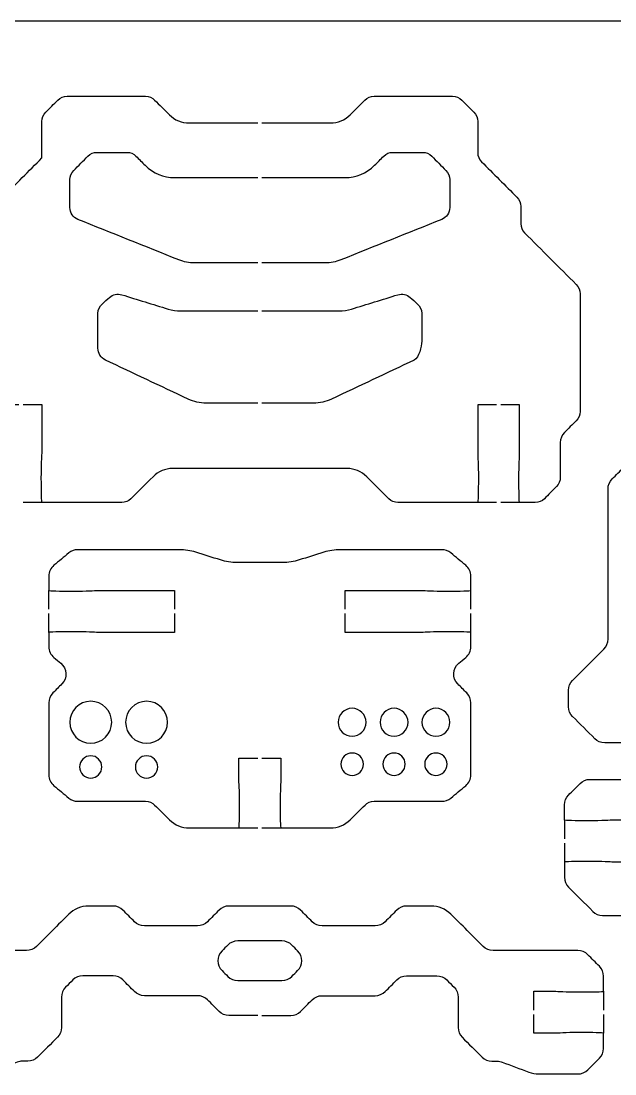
# Model space of a CAD drawing. Extents: x 0 to 400, y 230 to 450.
# Drawn here: x 182.9 to 225.4, y 374.6 to 450 of the extents above; entities that cross this region are included whole.
import ezdxf

# ---------------------------------------------------------------- set-up
doc = ezdxf.new("R2010")
doc.units = 0
doc.header["$MEASUREMENT"] = 0
doc.layers.add('DEFAULT', color=18, linetype='CONTINUOUS')

msp = doc.modelspace()

# ---------------------------------------------------------------- linework, layer by layer
at = {"layer": 'DEFAULT', "color": 1}
for points in [[(252.85, 450), (147.151, 450)], [(184.403, 415.541), (183.052, 415.541)], [(216.951, 415.541), (215.603, 415.541)], [(218.602, 415.541), (217.25, 415.541)], [(184.891, 407.899), (184.891, 409.247)], [(215.11, 407.899), (215.11, 409.247)], [(184.891, 406.248), (184.891, 407.599)], [(215.11, 406.248), (215.11, 407.599)], [(221.813, 392.809), (221.813, 391.458)], [(198.504, 392.247), (199.855, 392.247)], [(200.155, 392.247), (201.503, 392.247)], [(221.813, 391.158), (221.813, 389.81)], [(224.608, 380.555), (224.608, 379.203)], [(224.608, 378.904), (224.608, 377.556)]]:
    msp.add_lwpolyline(points, dxfattribs=at)
for points, knots in [([(182.752, 422.54), (182.302, 422.54), (181.852, 422.54), (181.401, 422.54), (181.401, 421.374), (181.401, 420.207), (181.401, 419.041), (181.401, 418.829), (181.451, 418.258), (181.451, 417.291), (181.451, 416.324), (181.429, 415.541), (181.401, 415.541), (181.03, 415.541), (180.658, 415.541), (180.286, 415.541), (180.039, 415.541), (179.807, 415.637), (179.634, 415.809), (179.342, 416.101), (179.051, 416.393), (178.759, 416.684), (178.586, 416.857), (178.487, 417.094), (178.487, 417.337), (178.486, 418.171), (178.485, 419.004), (178.484, 419.838), (178.484, 420.103), (178.378, 420.357), (178.191, 420.544), (177.908, 420.828), (177.624, 421.113), (177.341, 421.397), (177.168, 421.57), (177.069, 421.803), (177.069, 422.05), (177.069, 424.863), (177.069, 427.676), (177.069, 430.488), (177.069, 430.735), (177.168, 430.968), (177.341, 431.141), (178.575, 432.376), (179.81, 433.611), (181.045, 434.845), (181.218, 435.018), (181.313, 435.251), (181.313, 435.498), (181.313, 435.909), (181.313, 436.321), (181.313, 436.733), (181.313, 436.98), (181.412, 437.212), (181.585, 437.385), (182.522, 438.325), (183.459, 439.264), (184.4, 440.204), (184.4, 441.075), (184.4, 441.947), (184.4, 442.818), (184.4, 443.065), (184.499, 443.298), (184.671, 443.471), (184.961, 443.762), (185.25, 444.054), (185.539, 444.346), (185.716, 444.518), (185.948, 444.617), (186.195, 444.617), (188.069, 444.617), (189.942, 444.617), (191.815, 444.617), (192.062, 444.617), (192.295, 444.518), (192.468, 444.346), (192.821, 443.994), (193.173, 443.642), (193.526, 443.291), (193.9, 442.913), (194.408, 442.705), (194.937, 442.705), (196.575, 442.705), (198.213, 442.705), (199.851, 442.705)], [0, 0, 0, 0, 3.83, 3.83, 3.83, 13.75, 13.75, 13.75, 14.75, 14.75, 14.75, 15.75, 15.75, 15.75, 18.91, 18.91, 18.91, 19.91, 19.91, 19.91, 23.41725, 23.41725, 23.41725, 24.41725, 24.41725, 24.41725, 31.507257, 31.507257, 31.507257, 32.507257, 32.507257, 32.507257, 35.92259, 35.92259, 35.92259, 36.92259, 36.92259, 36.92259, 60.84259, 60.84259, 60.84259, 61.84259, 61.84259, 61.84259, 76.691832, 76.691832, 76.691832, 77.691832, 77.691832, 77.691832, 81.191832, 81.191832, 81.191832, 82.191832, 82.191832, 82.191832, 93.487265, 93.487265, 93.487265, 100.897265, 100.897265, 100.897265, 101.897265, 101.897265, 101.897265, 105.390401, 105.390401, 105.390401, 106.390401, 106.390401, 106.390401, 122.320401, 122.320401, 122.320401, 123.320401, 123.320401, 123.320401, 127.555977, 127.555977, 127.555977, 128.555977, 128.555977, 128.555977, 142.485977, 142.485977, 142.485977, 142.485977]), ([(200.151, 442.705), (201.788, 442.705), (203.425, 442.705), (205.062, 442.705), (205.591, 442.705), (206.099, 442.913), (206.477, 443.291), (206.828, 443.642), (207.18, 443.994), (207.531, 444.346), (207.704, 444.518), (207.937, 444.614), (208.184, 444.614), (210.059, 444.614), (211.933, 444.614), (213.807, 444.614), (214.051, 444.614), (214.287, 444.518), (214.46, 444.346), (214.75, 444.054), (215.041, 443.762), (215.331, 443.471), (215.504, 443.298), (215.603, 443.065), (215.603, 442.818), (215.603, 442.073), (215.603, 441.327), (215.603, 440.581), (215.603, 440.335), (215.698, 440.102), (215.875, 439.929), (216.721, 439.081), (217.568, 438.233), (218.415, 437.385), (218.587, 437.212), (218.686, 436.98), (218.686, 436.733), (218.686, 436.321), (218.686, 435.909), (218.686, 435.498), (218.686, 435.251), (218.782, 435.018), (218.958, 434.845), (220.191, 433.611), (221.425, 432.376), (222.659, 431.141), (222.831, 430.968), (222.93, 430.735), (222.93, 430.488), (222.93, 427.676), (222.93, 424.863), (222.93, 422.05), (222.93, 421.803), (222.831, 421.57), (222.659, 421.397), (222.375, 421.113), (222.092, 420.828), (221.808, 420.544), (221.621, 420.357), (221.516, 420.103), (221.516, 419.838), (221.516, 419.004), (221.516, 418.171), (221.516, 417.337), (221.516, 417.094), (221.417, 416.857), (221.244, 416.684), (220.953, 416.393), (220.663, 416.101), (220.373, 415.809), (220.196, 415.637), (219.963, 415.541), (219.72, 415.541), (219.347, 415.541), (218.974, 415.541), (218.602, 415.541), (218.573, 415.541), (218.552, 416.324), (218.552, 417.291), (218.552, 418.258), (218.602, 418.829), (218.602, 419.041), (218.602, 420.207), (218.602, 421.374), (218.602, 422.54), (218.151, 422.54), (217.701, 422.54), (217.25, 422.54)], [0, 0, 0, 0, 13.92, 13.92, 13.92, 14.92, 14.92, 14.92, 19.148499, 19.148499, 19.148499, 20.148499, 20.148499, 20.148499, 36.088499, 36.088499, 36.088499, 37.088499, 37.088499, 37.088499, 40.588684, 40.588684, 40.588684, 41.588684, 41.588684, 41.588684, 47.928684, 47.928684, 47.928684, 48.928684, 48.928684, 48.928684, 59.118095, 59.118095, 59.118095, 60.118095, 60.118095, 60.118095, 63.618095, 63.618095, 63.618095, 64.618095, 64.618095, 64.618095, 79.460268, 79.460268, 79.460268, 80.460268, 80.460268, 80.460268, 104.380268, 104.380268, 104.380268, 105.380268, 105.380268, 105.380268, 108.795602, 108.795602, 108.795602, 109.795602, 109.795602, 109.795602, 116.885602, 116.885602, 116.885602, 117.885602, 117.885602, 117.885602, 121.385787, 121.385787, 121.385787, 122.385787, 122.385787, 122.385787, 125.555787, 125.555787, 125.555787, 126.555787, 126.555787, 126.555787, 127.555787, 127.555787, 127.555787, 137.475787, 137.475787, 137.475787, 141.305787, 141.305787, 141.305787, 141.305787]), ([(199.851, 432.69), (198.343, 432.69), (196.834, 432.69), (195.325, 432.69), (194.941, 432.69), (194.563, 432.764), (194.207, 432.905), (191.798, 433.87), (189.388, 434.836), (186.979, 435.801), (186.629, 435.942), (186.4, 436.281), (186.4, 436.659), (186.4, 437.323), (186.4, 437.987), (186.4, 438.652), (186.4, 438.895), (186.499, 439.132), (186.672, 439.304), (187.013, 439.648), (187.354, 439.991), (187.695, 440.335), (187.871, 440.507), (188.104, 440.603), (188.351, 440.603), (189.06, 440.603), (189.769, 440.603), (190.478, 440.603), (190.725, 440.603), (190.958, 440.507), (191.131, 440.335), (191.35, 440.115), (191.568, 439.895), (191.787, 439.675), (192.351, 439.11), (193.117, 438.793), (193.911, 438.793), (195.891, 438.793), (197.871, 438.793), (199.851, 438.793)], [0, 0, 0, 0, 12.83, 12.83, 12.83, 13.83, 13.83, 13.83, 35.903609, 35.903609, 35.903609, 36.903609, 36.903609, 36.903609, 42.553609, 42.553609, 42.553609, 43.553609, 43.553609, 43.553609, 47.668994, 47.668994, 47.668994, 48.668994, 48.668994, 48.668994, 54.698994, 54.698994, 54.698994, 55.698994, 55.698994, 55.698994, 58.336512, 58.336512, 58.336512, 59.336512, 59.336512, 59.336512, 76.176512, 76.176512, 76.176512, 76.176512]), ([(200.151, 438.793), (202.132, 438.793), (204.112, 438.793), (206.092, 438.793), (206.889, 438.793), (207.651, 439.11), (208.216, 439.675), (208.435, 439.895), (208.653, 440.115), (208.872, 440.335), (209.045, 440.507), (209.281, 440.603), (209.525, 440.603), (210.233, 440.603), (210.94, 440.603), (211.648, 440.603), (211.895, 440.603), (212.132, 440.507), (212.305, 440.335), (212.647, 439.991), (212.989, 439.648), (213.331, 439.304), (213.5, 439.132), (213.599, 438.895), (213.599, 438.652), (213.599, 437.987), (213.599, 437.323), (213.599, 436.659), (213.599, 436.281), (213.37, 435.942), (213.021, 435.801), (210.612, 434.836), (208.204, 433.87), (205.796, 432.905), (205.439, 432.764), (205.062, 432.69), (204.677, 432.69), (203.169, 432.69), (201.66, 432.69), (200.151, 432.69)], [0, 0, 0, 0, 16.84, 16.84, 16.84, 17.84, 17.84, 17.84, 20.477518, 20.477518, 20.477518, 21.477518, 21.477518, 21.477518, 27.497518, 27.497518, 27.497518, 28.497518, 28.497518, 28.497518, 32.619956, 32.619956, 32.619956, 33.619956, 33.619956, 33.619956, 39.269956, 39.269956, 39.269956, 40.269956, 40.269956, 40.269956, 62.334283, 62.334283, 62.334283, 63.334283, 63.334283, 63.334283, 76.164283, 76.164283, 76.164283, 76.164283]), ([(199.851, 422.646), (198.62, 422.646), (197.389, 422.646), (196.158, 422.646), (195.713, 422.646), (195.276, 422.745), (194.874, 422.936), (192.896, 423.87), (190.918, 424.805), (188.94, 425.74), (188.615, 425.895), (188.411, 426.22), (188.411, 426.576), (188.411, 427.41), (188.411, 428.244), (188.411, 429.077), (188.411, 429.342), (188.524, 429.592), (188.725, 429.769), (188.895, 429.919), (189.066, 430.07), (189.236, 430.22), (189.48, 430.432), (189.811, 430.503), (190.118, 430.411), (191.226, 430.069), (192.334, 429.726), (193.441, 429.384), (193.727, 429.296), (194.027, 429.254), (194.327, 429.254), (196.168, 429.254), (198.01, 429.254), (199.851, 429.254)], [0, 0, 0, 0, 10.47, 10.47, 10.47, 11.47, 11.47, 11.47, 30.074164, 30.074164, 30.074164, 31.074164, 31.074164, 31.074164, 38.164164, 38.164164, 38.164164, 39.164164, 39.164164, 39.164164, 41.098304, 41.098304, 41.098304, 42.098304, 42.098304, 42.098304, 51.957538, 51.957538, 51.957538, 52.957538, 52.957538, 52.957538, 68.617538, 68.617538, 68.617538, 68.617538]), ([(200.151, 429.254), (201.993, 429.254), (203.834, 429.254), (205.676, 429.254), (205.976, 429.254), (206.276, 429.296), (206.561, 429.384), (207.669, 429.726), (208.777, 430.069), (209.884, 430.411), (210.191, 430.503), (210.527, 430.432), (210.766, 430.22), (210.937, 430.07), (211.107, 429.919), (211.278, 429.769), (211.479, 429.592), (211.592, 429.342), (211.592, 429.077), (211.592, 428.411), (211.592, 427.744), (211.592, 427.077), (211.592, 426.717), (211.387, 425.895), (211.063, 425.74), (209.085, 424.805), (207.107, 423.87), (205.129, 422.936), (204.727, 422.745), (204.289, 422.646), (203.848, 422.646), (202.616, 422.646), (201.384, 422.646), (200.151, 422.646)], [0, 0, 0, 0, 15.66, 15.66, 15.66, 16.66, 16.66, 16.66, 26.519234, 26.519234, 26.519234, 27.519234, 27.519234, 27.519234, 29.453375, 29.453375, 29.453375, 30.453375, 30.453375, 30.453375, 36.123375, 36.123375, 36.123375, 37.123375, 37.123375, 37.123375, 55.727538, 55.727538, 55.727538, 56.727538, 56.727538, 56.727538, 67.207538, 67.207538, 67.207538, 67.207538]), ([(216.951, 422.54), (216.5, 422.54), (216.05, 422.54), (215.599, 422.54), (215.599, 421.374), (215.599, 420.207), (215.599, 419.041), (215.599, 418.829), (215.649, 418.258), (215.649, 417.291), (215.649, 416.324), (215.628, 415.541), (215.599, 415.541), (213.696, 415.541), (211.792, 415.541), (209.888, 415.541), (209.641, 415.541), (209.408, 415.637), (209.235, 415.809), (208.707, 416.336), (208.179, 416.863), (207.651, 417.39), (207.277, 417.764), (206.769, 417.975), (206.24, 417.975), (202.081, 417.975), (197.922, 417.975), (193.763, 417.975), (193.233, 417.975), (192.725, 417.764), (192.351, 417.39), (191.823, 416.863), (191.295, 416.336), (190.767, 415.809), (190.595, 415.637), (190.362, 415.541), (190.115, 415.541), (188.211, 415.541), (186.307, 415.541), (184.403, 415.541), (184.375, 415.541), (184.354, 416.324), (184.354, 417.291), (184.354, 418.258), (184.403, 418.829), (184.403, 419.041), (184.403, 420.207), (184.403, 421.374), (184.403, 422.54), (183.953, 422.54), (183.503, 422.54), (183.052, 422.54)], [0, 0, 0, 0, 3.83, 3.83, 3.83, 13.75, 13.75, 13.75, 14.75, 14.75, 14.75, 15.75, 15.75, 15.75, 31.94, 31.94, 31.94, 32.94, 32.94, 32.94, 39.282752, 39.282752, 39.282752, 40.282752, 40.282752, 40.282752, 75.652752, 75.652752, 75.652752, 76.652752, 76.652752, 76.652752, 82.995504, 82.995504, 82.995504, 83.995504, 83.995504, 83.995504, 100.185504, 100.185504, 100.185504, 101.185504, 101.185504, 101.185504, 102.185504, 102.185504, 102.185504, 112.105504, 112.105504, 112.105504, 115.935504, 115.935504, 115.935504, 115.935504]), ([(229.7, 398.343), (228.031, 398.343), (226.363, 398.343), (224.694, 398.343), (224.426, 398.343), (224.172, 398.445), (223.985, 398.635), (223.456, 399.164), (222.927, 399.694), (222.397, 400.223), (222.21, 400.41), (222.105, 400.664), (222.105, 400.928), (222.105, 401.319), (222.105, 401.709), (222.105, 402.1), (222.105, 402.364), (222.21, 402.618), (222.397, 402.809), (223.145, 403.557), (223.893, 404.304), (224.641, 405.052), (224.828, 405.239), (224.934, 405.493), (224.934, 405.758), (224.934, 409.344), (224.934, 412.931), (224.934, 416.518), (224.934, 416.782), (225.04, 417.036), (225.227, 417.227), (225.503, 417.503), (225.779, 417.779), (226.056, 418.056), (226.243, 418.243), (226.497, 418.349), (226.765, 418.349), (227.293, 418.349), (227.821, 418.349), (228.349, 418.349), (228.377, 418.349), (228.398, 417.565), (228.398, 416.599), (228.398, 415.632), (228.349, 415.061), (228.349, 414.849), (228.349, 414.637), (228.398, 414.066), (228.398, 413.099), (228.398, 412.133), (228.349, 411.561), (228.349, 411.349), (228.349, 411.138), (228.398, 410.566), (228.398, 409.6), (228.398, 408.633), (228.349, 408.062), (228.349, 407.85), (228.349, 407.015), (228.349, 406.18), (228.349, 405.345), (228.799, 405.345), (229.249, 405.345), (229.7, 405.345)], [0, 0, 0, 0, 14.19, 14.19, 14.19, 15.19, 15.19, 15.19, 21.553961, 21.553961, 21.553961, 22.553961, 22.553961, 22.553961, 25.873961, 25.873961, 25.873961, 26.873961, 26.873961, 26.873961, 35.868359, 35.868359, 35.868359, 36.868359, 36.868359, 36.868359, 67.368359, 67.368359, 67.368359, 68.368359, 68.368359, 68.368359, 71.691761, 71.691761, 71.691761, 72.691761, 72.691761, 72.691761, 77.181761, 77.181761, 77.181761, 78.181761, 78.181761, 78.181761, 79.181761, 79.181761, 79.181761, 80.181761, 80.181761, 80.181761, 81.181761, 81.181761, 81.181761, 82.181761, 82.181761, 82.181761, 83.181761, 83.181761, 83.181761, 90.281761, 90.281761, 90.281761, 94.111761, 94.111761, 94.111761, 94.111761]), ([(206.107, 407.896), (206.107, 408.346), (206.107, 408.797), (206.107, 409.247), (207.941, 409.247), (209.776, 409.247), (211.61, 409.247), (211.822, 409.247), (212.393, 409.198), (213.36, 409.198), (214.326, 409.198), (215.11, 409.219), (215.11, 409.247), (215.11, 409.59), (215.11, 409.934), (215.11, 410.277), (215.11, 410.573), (214.975, 410.859), (214.746, 411.046), (214.39, 411.341), (214.034, 411.636), (213.677, 411.932), (213.497, 412.08), (213.272, 412.161), (213.039, 412.161), (210.615, 412.161), (208.192, 412.161), (205.768, 412.161), (205.362, 412.161), (204.96, 412.101), (204.576, 411.981), (203.991, 411.798), (203.407, 411.614), (202.822, 411.431), (202.438, 411.311), (202.036, 411.247), (201.63, 411.247), (200.543, 411.247), (199.457, 411.247), (198.37, 411.247), (197.965, 411.247), (197.562, 411.311), (197.178, 411.431), (196.593, 411.614), (196.009, 411.798), (195.425, 411.981), (195.04, 412.101), (194.638, 412.161), (194.232, 412.161), (191.809, 412.161), (189.385, 412.161), (186.961, 412.161), (186.729, 412.161), (186.503, 412.08), (186.323, 411.932), (185.967, 411.636), (185.61, 411.341), (185.254, 411.046), (185.025, 410.859), (184.891, 410.573), (184.891, 410.277), (184.891, 409.934), (184.891, 409.59), (184.891, 409.247), (184.891, 409.219), (185.674, 409.198), (186.64, 409.198), (187.607, 409.198), (188.178, 409.247), (188.39, 409.247), (190.225, 409.247), (192.059, 409.247), (193.893, 409.247), (193.893, 408.798), (193.893, 408.349), (193.893, 407.899)], [0, 0, 0, 0, 3.83, 3.83, 3.83, 19.43, 19.43, 19.43, 20.43, 20.43, 20.43, 21.43, 21.43, 21.43, 24.35, 24.35, 24.35, 25.35, 25.35, 25.35, 29.28459, 29.28459, 29.28459, 30.28459, 30.28459, 30.28459, 50.89459, 50.89459, 50.89459, 51.89459, 51.89459, 51.89459, 57.103669, 57.103669, 57.103669, 58.103669, 58.103669, 58.103669, 67.343669, 67.343669, 67.343669, 68.343669, 68.343669, 68.343669, 73.552747, 73.552747, 73.552747, 74.552747, 74.552747, 74.552747, 95.162747, 95.162747, 95.162747, 96.162747, 96.162747, 96.162747, 100.097338, 100.097338, 100.097338, 101.097338, 101.097338, 101.097338, 104.017338, 104.017338, 104.017338, 105.017338, 105.017338, 105.017338, 106.017338, 106.017338, 106.017338, 121.617338, 121.617338, 121.617338, 125.437338, 125.437338, 125.437338, 125.437338]), ([(193.893, 407.599), (193.893, 407.148), (193.893, 406.696), (193.893, 406.245), (192.059, 406.245), (190.225, 406.245), (188.39, 406.245), (188.178, 406.245), (187.607, 406.294), (186.64, 406.294), (185.674, 406.294), (184.891, 406.273), (184.891, 406.245), (184.891, 405.903), (184.891, 405.56), (184.891, 405.218), (184.891, 404.918), (185.025, 404.636), (185.254, 404.446), (185.421, 404.308), (185.588, 404.17), (185.755, 404.033), (186.21, 403.655), (186.242, 402.971), (185.825, 402.555), (185.611, 402.341), (185.397, 402.127), (185.183, 401.913), (184.996, 401.726), (184.891, 401.472), (184.891, 401.207), (184.891, 399.487), (184.891, 397.766), (184.891, 396.046), (184.891, 395.746), (185.025, 395.464), (185.254, 395.273), (185.61, 394.978), (185.967, 394.683), (186.323, 394.388), (186.503, 394.24), (186.729, 394.159), (186.961, 394.159), (188.579, 394.159), (190.198, 394.159), (191.816, 394.159), (192.063, 394.159), (192.295, 394.063), (192.468, 393.89), (192.821, 393.538), (193.174, 393.185), (193.527, 392.832), (193.901, 392.458), (194.409, 392.247), (194.938, 392.247), (196.125, 392.247), (197.313, 392.247), (198.501, 392.247), (198.529, 392.247), (198.55, 393.03), (198.55, 393.996), (198.55, 394.963), (198.501, 395.534), (198.501, 395.746), (198.501, 396.246), (198.501, 396.746), (198.501, 397.245), (198.951, 397.245), (199.402, 397.245), (199.852, 397.245)], [0, 0, 0, 0, 3.84, 3.84, 3.84, 19.44, 19.44, 19.44, 20.44, 20.44, 20.44, 21.44, 21.44, 21.44, 24.35, 24.35, 24.35, 25.35, 25.35, 25.35, 27.189918, 27.189918, 27.189918, 28.189918, 28.189918, 28.189918, 30.763787, 30.763787, 30.763787, 31.763787, 31.763787, 31.763787, 46.393787, 46.393787, 46.393787, 47.393787, 47.393787, 47.393787, 51.328377, 51.328377, 51.328377, 52.328377, 52.328377, 52.328377, 66.088377, 66.088377, 66.088377, 67.088377, 67.088377, 67.088377, 71.331018, 71.331018, 71.331018, 72.331018, 72.331018, 72.331018, 82.431018, 82.431018, 82.431018, 83.431018, 83.431018, 83.431018, 84.431018, 84.431018, 84.431018, 88.681018, 88.681018, 88.681018, 92.511018, 92.511018, 92.511018, 92.511018]), ([(200.152, 397.245), (200.602, 397.245), (201.053, 397.245), (201.503, 397.245), (201.503, 396.746), (201.503, 396.246), (201.503, 395.746), (201.503, 395.534), (201.454, 394.963), (201.454, 393.996), (201.454, 393.03), (201.475, 392.247), (201.503, 392.247), (202.689, 392.247), (203.876, 392.247), (205.062, 392.247), (205.592, 392.247), (206.1, 392.458), (206.474, 392.832), (206.826, 393.185), (207.179, 393.538), (207.532, 393.89), (207.705, 394.063), (207.938, 394.159), (208.185, 394.159), (209.803, 394.159), (211.421, 394.159), (213.039, 394.159), (213.272, 394.159), (213.497, 394.24), (213.677, 394.388), (214.034, 394.683), (214.39, 394.978), (214.746, 395.273), (214.975, 395.464), (215.11, 395.746), (215.11, 396.046), (215.11, 397.766), (215.11, 399.487), (215.11, 401.207), (215.11, 401.472), (215.004, 401.726), (214.817, 401.913), (214.603, 402.127), (214.389, 402.341), (214.175, 402.555), (213.758, 402.971), (213.79, 403.655), (214.245, 404.033), (214.412, 404.17), (214.579, 404.308), (214.746, 404.446), (214.975, 404.636), (215.11, 404.918), (215.11, 405.218), (215.11, 405.56), (215.11, 405.903), (215.11, 406.245), (215.11, 406.273), (214.326, 406.294), (213.36, 406.294), (212.393, 406.294), (211.822, 406.245), (211.61, 406.245), (209.776, 406.245), (207.941, 406.245), (206.107, 406.245), (206.107, 406.695), (206.107, 407.146), (206.107, 407.596)], [0, 0, 0, 0, 3.83, 3.83, 3.83, 8.08, 8.08, 8.08, 9.08, 9.08, 9.08, 10.08, 10.08, 10.08, 20.17, 20.17, 20.17, 21.17, 21.17, 21.17, 25.412641, 25.412641, 25.412641, 26.412641, 26.412641, 26.412641, 40.172641, 40.172641, 40.172641, 41.172641, 41.172641, 41.172641, 45.107231, 45.107231, 45.107231, 46.107231, 46.107231, 46.107231, 60.737231, 60.737231, 60.737231, 61.737231, 61.737231, 61.737231, 64.3111, 64.3111, 64.3111, 65.3111, 65.3111, 65.3111, 67.151018, 67.151018, 67.151018, 68.151018, 68.151018, 68.151018, 71.061018, 71.061018, 71.061018, 72.061018, 72.061018, 72.061018, 73.061018, 73.061018, 73.061018, 88.661018, 88.661018, 88.661018, 92.491018, 92.491018, 92.491018, 92.491018]), ([(186.39, 399.813), (186.39, 400.638), (187.064, 401.312), (187.893, 401.312), (188.718, 401.312), (189.392, 400.638), (189.392, 399.813), (189.392, 398.984), (188.718, 398.31), (187.893, 398.31), (187.064, 398.31), (186.39, 398.984), (186.39, 399.813)], [1, 1, 1, 1, 2, 2, 2, 3, 3, 3, 4, 4, 4, 5, 5, 5, 5]), ([(190.39, 399.813), (190.39, 400.638), (191.064, 401.312), (191.89, 401.312), (192.719, 401.312), (193.393, 400.638), (193.393, 399.813), (193.393, 398.984), (192.719, 398.31), (191.89, 398.31), (191.064, 398.31), (190.39, 398.984), (190.39, 399.813)], [1, 1, 1, 1, 2, 2, 2, 3, 3, 3, 4, 4, 4, 5, 5, 5, 5]), ([(207.609, 399.813), (207.609, 399.259), (207.161, 398.811), (206.611, 398.811), (206.057, 398.811), (205.609, 399.259), (205.609, 399.813), (205.609, 400.363), (206.057, 400.811), (206.611, 400.811), (207.161, 400.811), (207.609, 400.363), (207.609, 399.813)], [1, 1, 1, 1, 2, 2, 2, 3, 3, 3, 4, 4, 4, 5, 5, 5, 5]), ([(210.612, 399.813), (210.612, 399.259), (210.164, 398.811), (209.61, 398.811), (209.059, 398.811), (208.611, 399.259), (208.611, 399.813), (208.611, 400.363), (209.059, 400.811), (209.61, 400.811), (210.164, 400.811), (210.612, 400.363), (210.612, 399.813)], [1, 1, 1, 1, 2, 2, 2, 3, 3, 3, 4, 4, 4, 5, 5, 5, 5]), ([(213.61, 399.813), (213.61, 399.259), (213.162, 398.811), (212.612, 398.811), (212.058, 398.811), (211.61, 399.259), (211.61, 399.813), (211.61, 400.363), (212.058, 400.811), (212.612, 400.811), (213.162, 400.811), (213.61, 400.363), (213.61, 399.813)], [1, 1, 1, 1, 2, 2, 2, 3, 3, 3, 4, 4, 4, 5, 5, 5, 5]), ([(228.812, 391.458), (228.812, 391.908), (228.812, 392.359), (228.812, 392.809), (227.646, 392.809), (226.479, 392.809), (225.313, 392.809), (225.101, 392.809), (224.53, 392.759), (223.563, 392.759), (222.596, 392.759), (221.813, 392.781), (221.813, 392.809), (221.813, 393.171), (221.813, 393.533), (221.813, 393.895), (221.813, 394.16), (221.919, 394.414), (222.106, 394.605), (222.382, 394.881), (222.659, 395.157), (222.935, 395.434), (223.122, 395.621), (223.376, 395.726), (223.644, 395.726), (226.134, 395.726), (228.623, 395.726), (231.112, 395.726), (231.377, 395.726), (231.631, 395.621), (231.818, 395.434), (232.467, 394.784), (233.116, 394.135), (233.765, 393.486), (233.952, 393.296), (234.206, 393.193), (234.474, 393.193), (234.967, 393.193), (235.46, 393.193), (235.953, 393.193), (236.217, 393.193), (236.471, 393.299), (236.658, 393.486), (237.863, 394.693), (239.069, 395.899), (240.274, 397.106), (240.461, 397.293), (240.715, 397.399), (240.98, 397.399), (242.438, 397.402), (243.896, 397.406), (245.354, 397.409), (245.619, 397.409), (245.873, 397.515), (246.06, 397.702), (246.335, 397.977), (246.61, 398.252), (246.885, 398.527), (247.076, 398.718), (247.33, 398.824), (247.594, 398.824), (248.811, 398.824), (250.028, 398.824), (251.246, 398.824), (251.51, 398.824), (251.764, 398.718), (251.951, 398.531), (253.343, 397.139), (254.736, 395.746), (256.128, 394.354), (256.315, 394.167), (256.421, 393.91), (256.421, 393.645), (256.421, 393.255), (256.421, 392.864), (256.421, 392.474), (256.421, 392.209), (256.315, 391.955), (256.128, 391.768), (255.245, 390.885), (254.362, 390.002), (253.479, 389.119), (253.292, 388.932), (253.038, 388.826), (252.773, 388.826), (252.244, 388.826), (251.715, 388.826), (251.186, 388.826), (251.157, 388.826), (251.136, 389.609), (251.136, 390.576), (251.136, 391.542), (251.186, 392.114), (251.186, 392.326), (251.186, 392.825), (251.186, 393.325), (251.186, 393.825), (250.735, 393.825), (250.285, 393.825), (249.834, 393.825)], [0, 0, 0, 0, 3.83, 3.83, 3.83, 13.75, 13.75, 13.75, 14.75, 14.75, 14.75, 15.75, 15.75, 15.75, 18.83, 18.83, 18.83, 19.83, 19.83, 19.83, 23.153402, 23.153402, 23.153402, 24.153402, 24.153402, 24.153402, 45.323402, 45.323402, 45.323402, 46.323402, 46.323402, 46.323402, 54.129861, 54.129861, 54.129861, 55.129861, 55.129861, 55.129861, 59.319861, 59.319861, 59.319861, 60.319861, 60.319861, 60.319861, 74.822623, 74.822623, 74.822623, 75.822623, 75.822623, 75.822623, 88.222659, 88.222659, 88.222659, 89.222659, 89.222659, 89.222659, 92.531919, 92.531919, 92.531919, 93.531919, 93.531919, 93.531919, 103.881919, 103.881919, 103.881919, 104.881919, 104.881919, 104.881919, 121.626207, 121.626207, 121.626207, 122.626207, 122.626207, 122.626207, 125.946207, 125.946207, 125.946207, 126.946207, 126.946207, 126.946207, 137.566951, 137.566951, 137.566951, 138.566951, 138.566951, 138.566951, 143.066951, 143.066951, 143.066951, 144.066951, 144.066951, 144.066951, 145.066951, 145.066951, 145.066951, 149.316951, 149.316951, 149.316951, 153.146951, 153.146951, 153.146951, 153.146951]), ([(188.69, 396.613), (188.69, 396.172), (188.334, 395.812), (187.893, 395.812), (187.448, 395.812), (187.092, 396.172), (187.092, 396.613), (187.092, 397.054), (187.448, 397.414), (187.893, 397.414), (188.334, 397.414), (188.69, 397.054), (188.69, 396.613)], [1, 1, 1, 1, 2, 2, 2, 3, 3, 3, 4, 4, 4, 5, 5, 5, 5]), ([(192.691, 396.613), (192.691, 396.172), (192.334, 395.812), (191.89, 395.812), (191.449, 395.812), (191.092, 396.172), (191.092, 396.613), (191.092, 397.054), (191.449, 397.414), (191.89, 397.414), (192.334, 397.414), (192.691, 397.054), (192.691, 396.613)], [1, 1, 1, 1, 2, 2, 2, 3, 3, 3, 4, 4, 4, 5, 5, 5, 5]), ([(205.81, 396.81), (205.81, 397.251), (206.17, 397.611), (206.611, 397.611), (207.052, 397.611), (207.412, 397.251), (207.412, 396.81), (207.412, 396.369), (207.052, 396.01), (206.611, 396.01), (206.17, 396.01), (205.81, 396.369), (205.81, 396.81)], [1, 1, 1, 1, 2, 2, 2, 3, 3, 3, 4, 4, 4, 5, 5, 5, 5]), ([(210.411, 396.81), (210.411, 396.369), (210.051, 396.01), (209.61, 396.01), (209.169, 396.01), (208.809, 396.369), (208.809, 396.81), (208.809, 397.251), (209.169, 397.611), (209.61, 397.611), (210.051, 397.611), (210.411, 397.251), (210.411, 396.81)], [1, 1, 1, 1, 2, 2, 2, 3, 3, 3, 4, 4, 4, 5, 5, 5, 5]), ([(213.409, 396.81), (213.409, 396.369), (213.053, 396.01), (212.612, 396.01), (212.167, 396.01), (211.811, 396.369), (211.811, 396.81), (211.811, 397.251), (212.167, 397.611), (212.612, 397.611), (213.053, 397.611), (213.409, 397.251), (213.409, 396.81)], [1, 1, 1, 1, 2, 2, 2, 3, 3, 3, 4, 4, 4, 5, 5, 5, 5]), ([(228.812, 391.158), (228.812, 390.707), (228.812, 390.257), (228.812, 389.807), (227.646, 389.807), (226.479, 389.807), (225.313, 389.807), (225.101, 389.807), (224.53, 389.856), (223.563, 389.856), (222.596, 389.856), (221.813, 389.835), (221.813, 389.807), (221.813, 389.443), (221.813, 389.08), (221.813, 388.717), (221.813, 388.452), (221.919, 388.198), (222.106, 388.011), (222.683, 387.434), (223.261, 386.856), (223.838, 386.279), (224.025, 386.088), (224.279, 385.986), (224.547, 385.986), (226.989, 385.986), (229.43, 385.986), (231.871, 385.986), (232.136, 385.986), (232.39, 386.088), (232.577, 386.279), (232.853, 386.555), (233.129, 386.832), (233.406, 387.108), (233.593, 387.295), (233.847, 387.401), (234.115, 387.401), (236.665, 387.401), (239.216, 387.401), (241.766, 387.401), (241.766, 387.404), (241.766, 387.408), (241.766, 387.411), (241.795, 387.411), (241.816, 388.195), (241.816, 389.161), (241.816, 390.128), (241.766, 390.699), (241.766, 390.911), (241.766, 391.411), (241.766, 391.91), (241.766, 392.41), (242.218, 392.41), (242.669, 392.41), (243.121, 392.41)], [0, 0, 0, 0, 3.83, 3.83, 3.83, 13.75, 13.75, 13.75, 14.75, 14.75, 14.75, 15.75, 15.75, 15.75, 18.84, 18.84, 18.84, 19.84, 19.84, 19.84, 26.783789, 26.783789, 26.783789, 27.783789, 27.783789, 27.783789, 48.543789, 48.543789, 48.543789, 49.543789, 49.543789, 49.543789, 52.86719, 52.86719, 52.86719, 53.86719, 53.86719, 53.86719, 75.55719, 75.55719, 75.55719, 75.58719, 75.58719, 75.58719, 76.58719, 76.58719, 76.58719, 77.58719, 77.58719, 77.58719, 81.83719, 81.83719, 81.83719, 85.67719, 85.67719, 85.67719, 85.67719]), ([(219.609, 379.207), (219.609, 379.657), (219.609, 380.108), (219.609, 380.558), (220.109, 380.558), (220.609, 380.558), (221.108, 380.558), (221.32, 380.558), (221.892, 380.509), (222.858, 380.509), (223.825, 380.509), (224.608, 380.53), (224.608, 380.558), (224.608, 380.919), (224.608, 381.28), (224.608, 381.641), (224.608, 381.906), (224.502, 382.163), (224.315, 382.35), (224.039, 382.627), (223.763, 382.903), (223.486, 383.179), (223.299, 383.366), (223.042, 383.472), (222.777, 383.472), (220.751, 383.472), (218.725, 383.472), (216.699, 383.472), (216.434, 383.472), (216.18, 383.578), (215.993, 383.765), (215.223, 384.535), (214.453, 385.305), (213.682, 386.076), (213.305, 386.45), (212.797, 386.661), (212.268, 386.661), (211.681, 386.661), (211.094, 386.661), (210.507, 386.661), (210.243, 386.661), (209.989, 386.555), (209.802, 386.368), (209.526, 386.092), (209.249, 385.816), (208.973, 385.539), (208.786, 385.352), (208.528, 385.247), (208.264, 385.247), (206.994, 385.247), (205.724, 385.247), (204.454, 385.247), (204.189, 385.247), (203.935, 385.352), (203.748, 385.539), (203.472, 385.816), (203.196, 386.092), (202.919, 386.368), (202.732, 386.555), (202.475, 386.661), (202.21, 386.661), (200.736, 386.661), (199.261, 386.661), (197.786, 386.661), (197.522, 386.661), (197.268, 386.555), (197.081, 386.368), (196.804, 386.092), (196.528, 385.816), (196.252, 385.539), (196.065, 385.352), (195.807, 385.247), (195.543, 385.247), (194.273, 385.247), (193.003, 385.247), (191.733, 385.247), (191.468, 385.247), (191.214, 385.352), (191.027, 385.539), (190.751, 385.816), (190.474, 386.092), (190.198, 386.368), (190.008, 386.555), (189.754, 386.661), (189.489, 386.661), (188.902, 386.66), (188.315, 386.659), (187.729, 386.658), (187.199, 386.658), (186.691, 386.446), (186.318, 386.072), (185.547, 385.303), (184.777, 384.534), (184.007, 383.765), (183.82, 383.578), (183.562, 383.472), (183.298, 383.472), (181.272, 383.472), (179.245, 383.472), (177.219, 383.472), (176.955, 383.472), (176.701, 383.366), (176.514, 383.179), (176.237, 382.903), (175.961, 382.627), (175.685, 382.35), (175.498, 382.163), (175.392, 381.906), (175.392, 381.641), (175.392, 381.28), (175.392, 380.919), (175.392, 380.558), (175.392, 380.53), (176.175, 380.509), (177.142, 380.509), (178.108, 380.509), (178.68, 380.558), (178.892, 380.558), (179.391, 380.558), (179.891, 380.558), (180.391, 380.558), (180.391, 380.108), (180.391, 379.657), (180.391, 379.207)], [0, 0, 0, 0, 3.83, 3.83, 3.83, 8.08, 8.08, 8.08, 9.08, 9.08, 9.08, 10.08, 10.08, 10.08, 13.15, 13.15, 13.15, 14.15, 14.15, 14.15, 17.473402, 17.473402, 17.473402, 18.473402, 18.473402, 18.473402, 35.703402, 35.703402, 35.703402, 36.703402, 36.703402, 36.703402, 45.966501, 45.966501, 45.966501, 46.966501, 46.966501, 46.966501, 51.956501, 51.956501, 51.956501, 52.956501, 52.956501, 52.956501, 56.279903, 56.279903, 56.279903, 57.279903, 57.279903, 57.279903, 68.079903, 68.079903, 68.079903, 69.079903, 69.079903, 69.079903, 72.403304, 72.403304, 72.403304, 73.403304, 73.403304, 73.403304, 85.943304, 85.943304, 85.943304, 86.943304, 86.943304, 86.943304, 90.266706, 90.266706, 90.266706, 91.266706, 91.266706, 91.266706, 102.066706, 102.066706, 102.066706, 103.066706, 103.066706, 103.066706, 106.390108, 106.390108, 106.390108, 107.390108, 107.390108, 107.390108, 112.380118, 112.380118, 112.380118, 113.380118, 113.380118, 113.380118, 122.636149, 122.636149, 122.636149, 123.636149, 123.636149, 123.636149, 140.866149, 140.866149, 140.866149, 141.866149, 141.866149, 141.866149, 145.189551, 145.189551, 145.189551, 146.189551, 146.189551, 146.189551, 149.259551, 149.259551, 149.259551, 150.259551, 150.259551, 150.259551, 151.259551, 151.259551, 151.259551, 155.509551, 155.509551, 155.509551, 159.339551, 159.339551, 159.339551, 159.339551]), ([(198.415, 384.159), (199.471, 384.159), (200.527, 384.159), (201.583, 384.159), (201.849, 384.159), (202.103, 384.054), (202.29, 383.866), (202.428, 383.728), (202.567, 383.59), (202.705, 383.452), (203.096, 383.061), (203.096, 382.428), (202.705, 382.037), (202.567, 381.899), (202.429, 381.761), (202.29, 381.623), (202.103, 381.435), (201.849, 381.33), (201.583, 381.33), (200.527, 381.33), (199.471, 381.33), (198.415, 381.33), (198.149, 381.33), (197.895, 381.435), (197.708, 381.623), (197.569, 381.761), (197.431, 381.899), (197.293, 382.037), (196.902, 382.428), (196.902, 383.061), (197.293, 383.452), (197.431, 383.59), (197.569, 383.728), (197.708, 383.866), (197.895, 384.054), (198.149, 384.159), (198.415, 384.159)], [1, 1, 1, 1, 9.982, 9.982, 9.982, 10.982, 10.982, 10.982, 12.643701, 12.643701, 12.643701, 13.643701, 13.643701, 13.643701, 15.306109, 15.306109, 15.306109, 16.306109, 16.306109, 16.306109, 25.288109, 25.288109, 25.288109, 26.288109, 26.288109, 26.288109, 27.950517, 27.950517, 27.950517, 28.950517, 28.950517, 28.950517, 30.612926, 30.612926, 30.612926, 31.612926, 31.612926, 31.612926, 31.612926]), ([(199.85, 378.83), (199.162, 378.83), (198.474, 378.83), (197.786, 378.83), (197.522, 378.83), (197.268, 378.935), (197.081, 379.122), (196.804, 379.399), (196.528, 379.675), (196.252, 379.951), (196.065, 380.138), (195.807, 380.244), (195.543, 380.244), (194.273, 380.244), (193.003, 380.244), (191.733, 380.244), (191.468, 380.244), (191.214, 380.35), (191.027, 380.537), (190.751, 380.813), (190.474, 381.09), (190.198, 381.366), (190.011, 381.553), (189.754, 381.659), (189.489, 381.659), (188.765, 381.659), (188.04, 381.659), (187.316, 381.659), (187.051, 381.659), (186.797, 381.553), (186.61, 381.366), (186.439, 381.194), (186.267, 381.023), (186.095, 380.851), (185.908, 380.664), (185.802, 380.407), (185.802, 380.142), (185.802, 379.419), (185.802, 378.696), (185.802, 377.972), (185.802, 377.708), (185.697, 377.454), (185.51, 377.267), (185.037, 376.794), (184.564, 376.321), (184.091, 375.849), (183.905, 375.662), (183.647, 375.556), (183.382, 375.556), (183.251, 375.556), (183.119, 375.556), (182.987, 375.556), (182.864, 375.556), (182.744, 375.535), (182.631, 375.489), (181.998, 375.249), (181.366, 375.009), (180.733, 374.769), (180.507, 374.684), (180.267, 374.642), (180.024, 374.642), (179.089, 374.642), (178.154, 374.642), (177.219, 374.642), (176.955, 374.642), (176.701, 374.748), (176.514, 374.935), (176.237, 375.211), (175.961, 375.488), (175.685, 375.764), (175.498, 375.951), (175.392, 376.205), (175.392, 376.47), (175.392, 376.832), (175.392, 377.194), (175.392, 377.556), (175.392, 377.584), (176.175, 377.605), (177.142, 377.605), (178.108, 377.605), (178.68, 377.556), (178.892, 377.556), (179.391, 377.556), (179.891, 377.556), (180.391, 377.556), (180.391, 378.006), (180.391, 378.457), (180.391, 378.907)], [0, 0, 0, 0, 5.85, 5.85, 5.85, 6.85, 6.85, 6.85, 10.173402, 10.173402, 10.173402, 11.173402, 11.173402, 11.173402, 21.973402, 21.973402, 21.973402, 22.973402, 22.973402, 22.973402, 26.296804, 26.296804, 26.296804, 27.296804, 27.296804, 27.296804, 33.456804, 33.456804, 33.456804, 34.456804, 34.456804, 34.456804, 36.521556, 36.521556, 36.521556, 37.521556, 37.521556, 37.521556, 43.671556, 43.671556, 43.671556, 44.671556, 44.671556, 44.671556, 50.356694, 50.356694, 50.356694, 51.356694, 51.356694, 51.356694, 52.476694, 52.476694, 52.476694, 53.476694, 53.476694, 53.476694, 59.230475, 59.230475, 59.230475, 60.230475, 60.230475, 60.230475, 68.180475, 68.180475, 68.180475, 69.180475, 69.180475, 69.180475, 72.503877, 72.503877, 72.503877, 73.503877, 73.503877, 73.503877, 76.583877, 76.583877, 76.583877, 77.583877, 77.583877, 77.583877, 78.583877, 78.583877, 78.583877, 82.833877, 82.833877, 82.833877, 86.663877, 86.663877, 86.663877, 86.663877]), ([(200.15, 378.83), (200.837, 378.83), (201.523, 378.83), (202.21, 378.83), (202.475, 378.83), (202.732, 378.935), (202.919, 379.122), (203.196, 379.399), (203.472, 379.675), (203.748, 379.951), (203.935, 380.138), (204.189, 380.244), (204.454, 380.244), (205.724, 380.244), (206.994, 380.244), (208.264, 380.244), (208.528, 380.244), (208.786, 380.35), (208.973, 380.537), (209.249, 380.813), (209.526, 381.09), (209.802, 381.366), (209.989, 381.553), (210.243, 381.659), (210.507, 381.659), (211.232, 381.659), (211.956, 381.659), (212.681, 381.659), (212.945, 381.659), (213.203, 381.553), (213.39, 381.366), (213.561, 381.194), (213.733, 381.023), (213.905, 380.851), (214.092, 380.664), (214.198, 380.407), (214.198, 380.142), (214.198, 379.419), (214.198, 378.696), (214.198, 377.972), (214.198, 377.708), (214.303, 377.454), (214.49, 377.267), (214.963, 376.794), (215.436, 376.321), (215.909, 375.849), (216.095, 375.662), (216.349, 375.556), (216.614, 375.556), (216.746, 375.556), (216.877, 375.556), (217.009, 375.556), (217.129, 375.556), (217.249, 375.535), (217.362, 375.489), (217.997, 375.249), (218.632, 375.009), (219.267, 374.769), (219.493, 374.684), (219.733, 374.642), (219.973, 374.642), (220.907, 374.642), (221.842, 374.642), (222.777, 374.642), (223.042, 374.642), (223.299, 374.748), (223.486, 374.935), (223.763, 375.211), (224.039, 375.488), (224.315, 375.764), (224.502, 375.951), (224.608, 376.205), (224.608, 376.47), (224.608, 376.832), (224.608, 377.194), (224.608, 377.556), (224.608, 377.584), (223.825, 377.605), (222.858, 377.605), (221.892, 377.605), (221.32, 377.556), (221.108, 377.556), (220.609, 377.556), (220.109, 377.556), (219.609, 377.556), (219.609, 378.006), (219.609, 378.457), (219.609, 378.907)], [0, 0, 0, 0, 5.84, 5.84, 5.84, 6.84, 6.84, 6.84, 10.163402, 10.163402, 10.163402, 11.163402, 11.163402, 11.163402, 21.963402, 21.963402, 21.963402, 22.963402, 22.963402, 22.963402, 26.286804, 26.286804, 26.286804, 27.286804, 27.286804, 27.286804, 33.446804, 33.446804, 33.446804, 34.446804, 34.446804, 34.446804, 36.511556, 36.511556, 36.511556, 37.511556, 37.511556, 37.511556, 43.661556, 43.661556, 43.661556, 44.661556, 44.661556, 44.661556, 50.346694, 50.346694, 50.346694, 51.346694, 51.346694, 51.346694, 52.466694, 52.466694, 52.466694, 53.466694, 53.466694, 53.466694, 59.239181, 59.239181, 59.239181, 60.239181, 60.239181, 60.239181, 68.189181, 68.189181, 68.189181, 69.189181, 69.189181, 69.189181, 72.512582, 72.512582, 72.512582, 73.512582, 73.512582, 73.512582, 76.592582, 76.592582, 76.592582, 77.592582, 77.592582, 77.592582, 78.592582, 78.592582, 78.592582, 82.842582, 82.842582, 82.842582, 86.672582, 86.672582, 86.672582, 86.672582])]:
    msp.add_open_spline(points, degree=3, knots=knots, dxfattribs=at)

doc.saveas('drawing.dxf')
